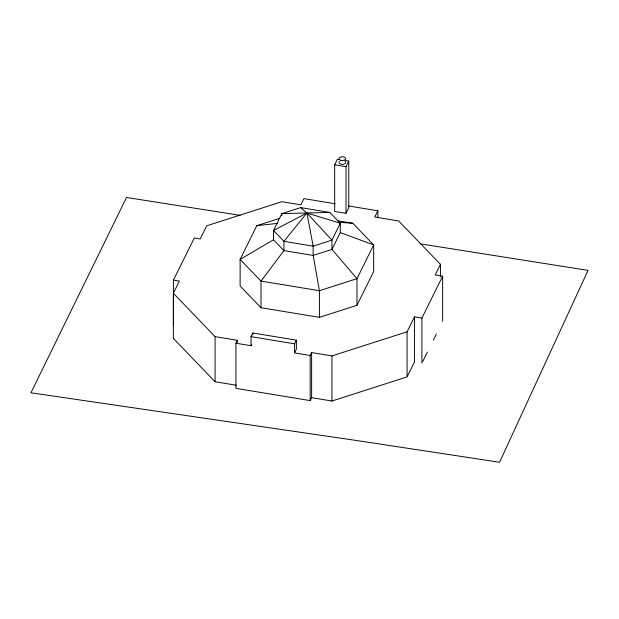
<?xml version="1.0" encoding="UTF-8"?>
<svg xmlns="http://www.w3.org/2000/svg" width="619" height="619" viewBox="0 0 619 619"><rect width="100%" height="100%" fill="white"/><g stroke="black" fill="none" stroke-linecap="round" stroke-linejoin="round"><path stroke-width="0.93" d="M173.436 325.23L173.436 280.105L194.258 238.013L200.192 238.996L206.723 225.803L281.831 201.701L300.873 204.835L303.944 198.614L335.219 203.775M236.435 385.281L215.095 381.761L173.351 338.392L173.351 293.267L179.378 281.088L173.436 280.105M279.711 218.321L256.808 225.664L240.126 259.4L240.126 286.032L260.994 307.72L319.427 317.346L356.985 305.299L373.667 271.563L373.667 244.931L352.791 223.25L337.719 220.766M348.482 205.957L377.861 210.8L374.781 217.021L398.69 220.96L440.442 264.328L435.196 274.937L442.639 276.159L421.91 318.073L414.467 316.851L407.07 331.799L331.954 355.902L311.62 352.544L311.62 397.669L310.173 400.601L235.916 388.361L235.916 343.228L237.363 340.303L215.095 336.635L173.351 293.267M344.976 160.491L348.76 161.118L348.76 207.791L346.021 213.323L334.67 211.45L334.67 164.778L337.401 159.245L339.297 159.555M235.916 343.228L251.012 345.719L251.012 336.643L252.823 332.983L296.385 340.164L296.385 349.24L294.574 352.9L310.173 355.476L311.62 352.544M251.012 345.719L251.74 344.257M346.021 213.323L346.021 166.65L348.76 161.118M340.28 232.543L331.939 249.411L313.16 255.438L283.943 250.618L273.513 239.777L273.513 230.5L281.854 213.632L300.633 207.605L329.842 212.425L340.28 223.266L340.28 232.543L373.667 244.931L356.985 278.666L356.985 305.299M294.574 352.9L294.574 343.824L296.385 340.164M407.48 376.089L414.467 361.976L414.467 316.851M422.754 361.488L427.412 352.079M433.331 340.11L436.294 334.121M273.513 239.777L240.126 259.4L260.994 281.088L319.427 290.721L356.985 278.666L331.939 249.411L331.939 240.133L340.28 223.266L306.892 212.99L281.854 213.632L281.854 215.489M311.62 397.669L331.954 401.027L407.07 376.925L407.07 331.799M256.808 225.664L277.211 223.42M329.842 212.425L306.892 212.99L273.513 230.5L283.943 241.34L313.16 246.153L331.939 240.133L306.892 212.99L300.633 207.605M338.454 222.283L352.791 223.25M240.226 215.342L126.516 197.476L30.95 392.794L360.328 441.068L499.556 462.261L588.05 270.387L420.247 243.832M334.67 164.778L346.021 166.65M251.012 336.643L294.574 343.824M442.639 276.159L442.639 321.292M440.442 264.328L440.442 276.809M421.91 318.073L421.91 363.198M377.861 210.8L377.861 217.524M331.954 355.902L331.954 401.027M319.427 317.346L319.427 290.721L313.16 255.438L313.16 246.153L306.892 212.99L283.943 241.34L283.943 250.618L260.994 281.088L260.994 307.72M310.173 355.476L310.173 400.601M252.823 332.983L252.823 334.802M237.363 340.303L237.363 342.222M215.095 336.635L215.095 381.761M345.193 161.551A3.296 1.903 0 0 1 342.261 164.375A3.296 1.903 0 0 1 339.491 161.497M340.62 160.275A3.296 1.903 0 0 0 345.611 158.673A3.296 1.903 0 0 0 340.713 156.978A3.296 1.903 0 0 0 340.62 160.275"/></g></svg>
